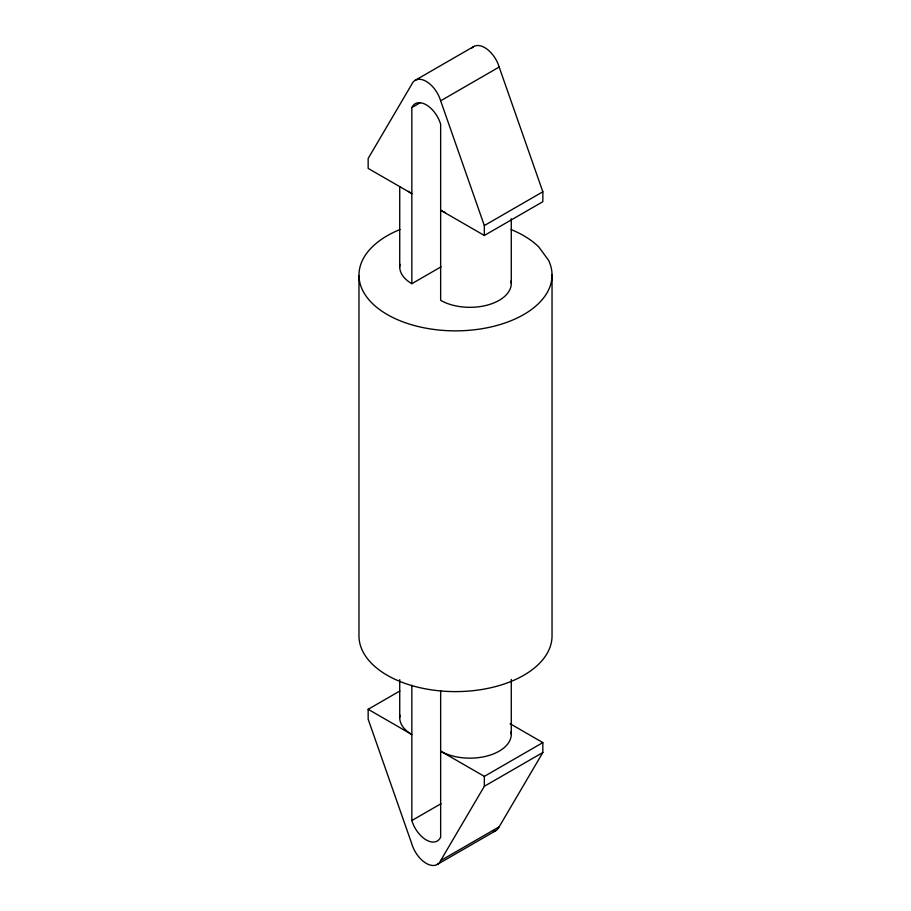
<?xml version="1.0" encoding="UTF-8"?>
<svg xmlns="http://www.w3.org/2000/svg" width="911" height="911" viewBox="0 0 911 911"><rect width="100%" height="100%" fill="white"/><g stroke="black" fill="none" stroke-linecap="round" stroke-linejoin="round"><path stroke-width="1.37" d="M399.849 691.005L368.158 709.305L368.158 719.212L411.84 843.962A22.069 12.743 60 0 0 426.246 863.377A22.069 12.743 60 0 0 440.651 860.599L484.333 786.284L542.842 752.509L542.842 742.602L510.08 723.687M493.409 831.572A22.069 12.743 60 0 0 499.16 826.824L542.842 752.509M415.222 80.305L473.731 46.518M441.095 266.809L411.84 283.697L411.84 107.6L420.37 102.67M445.342 212.582A41.371 23.88 0 0 1 440.651 210.259L484.333 235.471L484.333 225.564L440.651 100.814L499.16 67.038A22.069 12.743 60 0 0 486.28 48.59A22.069 12.743 60 0 0 471.796 48.124M484.333 225.564L542.842 191.788L499.16 67.038M484.333 235.471L542.842 201.695L542.842 191.788M511.048 731.772A41.371 23.88 0 0 1 487.715 755.834A41.371 23.88 0 0 1 440.651 751.165L484.333 776.377L542.842 742.602M440.651 690.64L440.651 837.186A22.069 12.743 60 0 1 426.246 839.953A22.069 12.743 60 0 1 411.84 820.549L441.095 803.661M440.651 860.599L499.16 826.824M437.269 864.482L495.778 830.695M368.158 709.305L411.84 734.528A41.371 23.88 0 0 1 399.952 715.146M552.032 274.712L552.032 635.468A96.532 55.73 0 0 1 456.206 691.608A96.532 55.73 0 0 1 358.968 636.288L358.968 275.532M511.276 218.697L511.276 283.435M511.276 679.378L511.276 734.266M484.333 776.377L484.333 786.284M411.84 685.266L411.84 820.549M399.724 186.584L399.724 266.809M399.724 679.64L399.724 717.64M400.009 229.526A96.532 55.73 0 0 0 370.697 301.746A96.532 55.73 0 0 0 491.621 326.81A96.532 55.73 0 0 0 548.559 260.307L538.743 246.904A96.532 55.73 0 0 0 511.139 229.583M440.651 100.814A22.069 12.743 60 0 0 426.246 81.398A22.069 12.743 60 0 0 411.84 84.176L368.158 158.491L368.158 168.398L411.84 193.622A41.371 23.88 0 0 1 408.276 191.264M411.84 283.697A41.371 23.88 0 0 1 399.952 264.315M511.048 280.952A41.371 23.88 0 0 1 487.715 305.003A41.371 23.88 0 0 1 440.651 300.334L440.651 124.226A22.069 12.743 60 0 0 426.246 104.822A22.069 12.743 60 0 0 411.84 107.6"/></g></svg>
